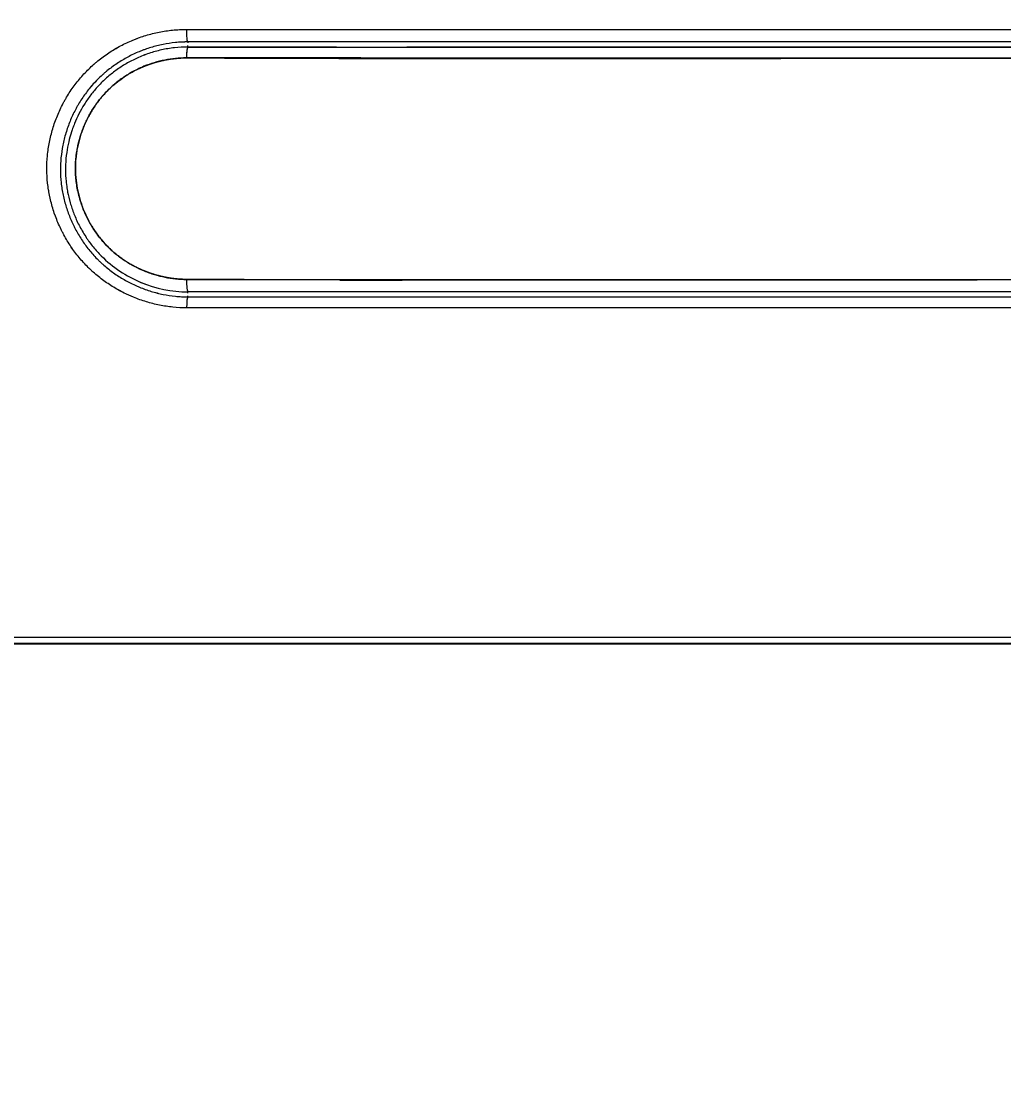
# Model space of a CAD drawing. Extents: x 2963 to 9049, y -570 to 1982.
# Drawn here: x 3317.48 to 3359.44, y 163.07 to 208.42 of the extents above; entities that cross this region are included whole.
import ezdxf

# ---------------------------------------------------------------- set-up
doc = ezdxf.new("R2010")
doc.units = 0
doc.header["$LTSCALE"] = 20
doc.header["$MEASUREMENT"] = 0
doc.layers.get('0').update_dxf_attribs({"linetype": 'CONTINUOUS'})
doc.layers.get('DEFPOINTS').update_dxf_attribs({"linetype": 'CONTINUOUS'})
doc.layers.add('1', color=7, linetype='CONTINUOUS')
doc.layers.add('3', color=3, linetype='CONTINUOUS')
doc.styles.get("Standard").update_dxf_attribs({"font": 'NanumGothic.ttf'})
doc.dimstyles.get("Standard").update_dxf_attribs({"dimtxt": 2.7, "dimasz": 2.5, "dimexe": 1.5, "dimexo": 1.5, "dimgap": 1.5, "dimtad": 1, "dimdec": 0, "dimlfac": 10, "dimzin": 0, "dimdsep": 46, "dimtxsty": 'Standard', "dimcen": 0, "dimclrt": 2, "dimadec": 0, "dimazin": 0, "dimtfac": 1, "dimtdec": 0, "dimtmove": 0, "dimatfit": 3, "dimfxl": 0, "dimtolj": 1, "dimtzin": 0, "dimarcsym": 0})

# ---------------------------------------------------------------- blocks, each defined once
blk = doc.blocks.new('*D34')
at = {"color": 3, "lineweight": -2}
for p, q in [((3856.629, 218.744), (3856.629, -486.679)), ((3101.307, -199.978), (3101.307, -486.679)), ((3125.307, -480.679), (3832.629, -480.679))]:
    blk.add_line(p, q, dxfattribs=at)
at = {"color": 3}
for points in [[(3125.307, -476.679), (3125.307, -484.679), (3101.307, -480.679)], [(3832.629, -476.679), (3832.629, -484.679), (3856.629, -480.679)]]:
    blk.add_solid(points, dxfattribs=at)
at = {"layer": 'DEFPOINTS', "color": 0}
for p in [(3856.629, 220.544), (3101.307, -198.178), (3856.629, -480.679)]:
    blk.add_point(p, dxfattribs=at)
at = {"color": 2, "insert": (3478.968, -455.752), "char_height": 24, "attachment_point": 5}
blk.add_mtext('\\A1;755', dxfattribs=at)
blk = doc.blocks.new('A$C56971130')
at = {"layer": '1', "color": 0, "linetype": 'Continuous', "lineweight": 18}
blk.add_open_spline([(125.641, 114.624), (126.09, 106.792), (126.54, 98.963), (127.438, 83.314), (128.335, 67.671), (129.232, 52.044), (129.904, 40.329), (130.128, 36.425), (130.576, 28.619), (130.8, 24.717), (131.024, 20.815)], degree=3, knots=[0, 0, 0, 0, 0.25, 0.25, 0.5, 0.75, 0.75, 0.875, 0.875, 1, 1, 1, 1], dxfattribs=at)
blk = doc.blocks.new('A$C232549f7')
at = {"layer": '1', "color": 0, "linetype": 'Continuous', "lineweight": 13}
for p, q in [((128.955, 119.72), (128.955, 119.677)), ((128.955, 108.832), (128.955, 108.877))]:
    blk.add_line(p, q, dxfattribs=at)
for centre, ratio, start_param, end_param in [((128.956, 120.22), 0.134436, 4.641146, 6.265572), ((128.957, 119.005), 0.132597, 3.159201, 4.642136), ((128.956, 109.546), 0.118699, 4.649885, 6.265608), ((128.956, 108.332), 0.116933, 3.159167, 4.650859)]:
    blk.add_ellipse(centre, major_axis=(0, -0.5), ratio=ratio, start_param=start_param, end_param=end_param, dxfattribs=at)
for points, degree, knots in [([(138.529, 139.139), (146.994, 137.383), (155.459, 135.627), (168.156, 132.994), (172.389, 132.116), (180.854, 130.361), (185.086, 129.483), (197.784, 126.85), (206.249, 125.094), (222.693, 121.684), (230.672, 120.029), (238.652, 118.375)], 3, [0, 0, 0, 0, 0.25, 0.25, 0.375, 0.375, 0.5, 0.5, 0.75, 0.75, 0.9856534, 0.9856534, 0.9856534, 0.9856534]), ([(236.074, 113.99), (231.951, 114.845), (227.829, 115.701), (221.647, 116.984), (219.586, 117.411), (215.466, 118.266), (213.405, 118.694), (203.106, 120.832), (186.635, 124.25), (170.181, 127.665), (159.903, 129.799), (157.848, 130.225), (153.738, 131.078), (151.683, 131.505), (147.575, 132.358), (145.521, 132.784), (142.954, 133.317), (142.184, 133.477), (141.414, 133.637), (141.029, 133.717), (140.901, 133.743), (140.644, 133.796), (140.516, 133.823), (139.875, 133.956), (139.362, 134.063), (138.337, 134.276), (137.824, 134.382), (137.312, 134.489)], 3, [0, 0, 0, 0, 0.125, 0.125, 0.1875, 0.1875, 0.25, 0.25, 0.5, 0.75, 0.75, 0.8125, 0.8125, 0.875, 0.875, 0.9375, 0.9375, 0.953125, 0.960937, 0.960937, 0.964844, 0.964844, 0.96875, 0.96875, 0.984375, 0.984375, 1, 1, 1, 1]), ([(128.897, 108.363), (128.701, 108.363), (128.506, 108.373), (128.121, 108.412), (127.93, 108.441), (127.553, 108.517), (127.366, 108.564), (126.997, 108.676), (126.814, 108.741), (126.588, 108.834), (126.543, 108.853), (126.453, 108.892), (126.32, 108.953), (126.19, 109.017), (125.933, 109.153), (125.767, 109.251), (125.444, 109.463), (125.288, 109.576), (125.061, 109.759), (124.987, 109.822), (124.877, 109.92), (124.841, 109.953), (124.77, 110.019), (124.735, 110.053), (124.562, 110.224), (124.301, 110.509), (124.071, 110.819), (123.854, 111.139), (123.753, 111.306), (123.637, 111.521), (123.614, 111.564), (123.57, 111.651), (123.505, 111.782), (123.445, 111.915), (123.331, 112.183), (123.264, 112.365), (123.148, 112.735), (123.098, 112.923), (123.047, 113.162), (123.038, 113.21), (123.02, 113.307), (123.012, 113.355), (122.988, 113.501), (122.975, 113.598), (122.943, 113.89), (122.932, 114.084), (122.929, 114.472), (122.938, 114.667), (122.975, 115.055), (123.003, 115.249), (123.08, 115.637), (123.127, 115.827), (123.24, 116.202), (123.306, 116.386), (123.454, 116.748), (123.537, 116.925), (123.652, 117.143), (123.676, 117.186), (123.724, 117.272), (123.749, 117.315), (123.824, 117.443), (123.876, 117.526), (124.039, 117.771), (124.27, 118.085), (124.531, 118.375), (124.739, 118.582), (124.81, 118.65), (124.919, 118.749), (124.956, 118.781), (125.031, 118.845), (125.069, 118.877), (125.259, 119.033), (125.417, 119.148), (125.741, 119.364), (125.908, 119.463), (126.252, 119.646), (126.429, 119.729), (126.656, 119.823), (126.702, 119.841), (126.793, 119.876), (126.931, 119.927), (127.07, 119.972), (127.349, 120.057), (127.725, 120.151), (128.109, 120.208), (128.399, 120.237), (128.497, 120.244), (128.693, 120.253), (128.791, 120.256), (128.889, 120.256)], 3, [0, 0, 0, 0, 0.03125, 0.03125, 0.0625, 0.0625, 0.09375, 0.09375, 0.125, 0.125, 0.132812, 0.132812, 0.140625, 0.15625, 0.15625, 0.1875, 0.1875, 0.21875, 0.21875, 0.234375, 0.234375, 0.242188, 0.242188, 0.25, 0.25, 0.28125, 0.3125, 0.3125, 0.34375, 0.34375, 0.351563, 0.351563, 0.359375, 0.375, 0.375, 0.40625, 0.40625, 0.4375, 0.4375, 0.445313, 0.445313, 0.453125, 0.453125, 0.46875, 0.46875, 0.5, 0.5, 0.53125, 0.53125, 0.5625, 0.5625, 0.59375, 0.59375, 0.625, 0.625, 0.65625, 0.65625, 0.664063, 0.664063, 0.671875, 0.671875, 0.6875, 0.6875, 0.71875, 0.75, 0.75, 0.765625, 0.765625, 0.773438, 0.773438, 0.78125, 0.78125, 0.8125, 0.8125, 0.84375, 0.84375, 0.875, 0.875, 0.882813, 0.882813, 0.890625, 0.90625, 0.90625, 0.9375, 0.96875, 0.96875, 0.984375, 0.984375, 1, 1, 1, 1]), ([(128.889, 120.256), (129.905, 120.255), (130.922, 120.254), (132.957, 120.253), (133.976, 120.252), (135.505, 120.251), (136.015, 120.251), (136.781, 120.25), (137.036, 120.25), (137.419, 120.25), (137.546, 120.25), (137.802, 120.249), (137.929, 120.249), (139.078, 120.249), (140.1, 120.249), (143.164, 120.249), (145.208, 120.249), (149.295, 120.249), (151.34, 120.248), (157.473, 120.248), (161.562, 120.248), (169.744, 120.247), (173.836, 120.247), (177.929, 120.247)], 3, [0, 0, 0, 0, 0.0625, 0.0625, 0.125, 0.125, 0.15625, 0.15625, 0.171875, 0.171875, 0.179687, 0.179687, 0.1875, 0.1875, 0.25, 0.25, 0.375, 0.375, 0.5, 0.5, 0.75, 0.75, 1, 1, 1, 1]), ([(177.955, 119.72), (173.865, 119.72), (169.777, 119.72), (161.602, 119.72), (157.515, 119.72), (151.387, 119.72), (149.345, 119.72), (145.261, 119.72), (143.219, 119.72), (140.157, 119.72), (139.136, 119.72), (137.988, 119.72), (137.86, 119.72), (137.605, 119.72), (137.223, 119.72), (136.84, 119.72), (136.075, 119.72), (135.566, 119.72), (134.037, 119.72), (133.02, 119.72), (131.494, 119.72), (130.986, 119.72), (130.224, 119.72), (129.843, 119.72), (129.399, 119.72), (129.209, 119.72), (129.082, 119.72), (129.018, 119.72), (128.955, 119.72)], 3, [0, 0, 0, 0, 0.25, 0.25, 0.5, 0.5, 0.625, 0.625, 0.75, 0.75, 0.8125, 0.8125, 0.820312, 0.820312, 0.828125, 0.84375, 0.84375, 0.875, 0.875, 0.9375, 0.9375, 0.96875, 0.96875, 0.984375, 0.992187, 0.996094, 0.996094, 1, 1, 1, 1]), ([(128.955, 119.505), (128.94, 119.503), (128.906, 119.408), (128.892, 119.152), (128.89, 119.04)], 3, [0, 0, 0, 0, 0.500003, 1, 1, 1, 1]), ([(128.955, 119.509), (130.71, 119.507), (134.008, 119.506), (135.851, 119.505), (138.02, 119.504), (140.826, 119.504), (145.882, 119.504), (161.78, 119.503), (177.955, 119.509)], 2, [0, 0, 0, 0.142857, 0.142857, 0.25, 0.25, 0.5, 0.5, 1, 1, 1]), ([(128.955, 119.505), (129.019, 119.505), (129.082, 119.505), (129.209, 119.505), (129.4, 119.505), (129.844, 119.505), (130.225, 119.505), (130.987, 119.505), (131.495, 119.505), (133.021, 119.505), (134.039, 119.505), (135.568, 119.505), (136.077, 119.505), (136.842, 119.505), (137.097, 119.505), (137.48, 119.505), (137.607, 119.505), (137.862, 119.505), (139.01, 119.506), (140.159, 119.506), (143.221, 119.506), (145.262, 119.506), (149.346, 119.506), (151.389, 119.506), (157.516, 119.506), (161.603, 119.506), (169.777, 119.506), (173.866, 119.506), (177.955, 119.506)], 3, [0, 0, 0, 0, 0.003906, 0.003906, 0.007813, 0.015625, 0.03125, 0.03125, 0.0625, 0.0625, 0.125, 0.125, 0.15625, 0.15625, 0.171875, 0.171875, 0.179687, 0.179687, 0.1875, 0.25, 0.25, 0.375, 0.375, 0.5, 0.5, 0.75, 0.75, 1, 1, 1, 1]), ([(128.89, 119.04), (128.734, 119.04), (128.579, 119.032), (128.268, 119.002), (128.115, 118.978), (127.812, 118.918), (127.663, 118.88), (127.367, 118.791), (127.222, 118.739), (127.042, 118.665), (127.006, 118.65), (126.934, 118.618), (126.899, 118.602), (126.793, 118.552), (126.723, 118.517), (126.517, 118.408), (126.251, 118.249), (126.002, 118.065), (125.821, 117.918), (125.762, 117.867), (125.646, 117.762), (125.589, 117.708), (125.423, 117.542), (125.319, 117.426), (125.123, 117.186), (124.94, 116.936), (124.781, 116.668), (124.689, 116.494), (124.671, 116.459), (124.636, 116.389), (124.585, 116.283), (124.538, 116.176), (124.45, 115.96), (124.398, 115.813), (124.308, 115.516), (124.27, 115.365), (124.225, 115.136), (124.211, 115.058), (124.188, 114.903), (124.179, 114.825), (124.157, 114.593), (124.15, 114.438), (124.152, 114.129), (124.17, 113.821), (124.219, 113.515), (124.26, 113.324), (124.268, 113.285), (124.286, 113.21), (124.314, 113.096), (124.347, 112.985), (124.416, 112.764), (124.523, 112.474), (124.657, 112.196), (124.749, 112.026), (124.767, 111.992), (124.806, 111.924), (124.826, 111.891), (124.886, 111.791), (124.928, 111.726), (125.057, 111.533), (125.24, 111.287), (125.447, 111.06), (125.665, 110.844), (125.78, 110.741), (125.962, 110.595), (126.024, 110.548), (126.148, 110.457), (126.212, 110.413), (126.405, 110.286), (126.669, 110.131), (126.948, 110), (127.162, 109.912), (127.234, 109.884), (127.381, 109.832), (127.455, 109.807), (127.677, 109.74), (127.826, 109.702), (128.127, 109.641), (128.279, 109.617), (128.586, 109.586), (128.741, 109.578), (128.897, 109.578)], 3, [0, 0, 0, 0, 0.03125, 0.03125, 0.0625, 0.0625, 0.09375, 0.09375, 0.125, 0.125, 0.132812, 0.132812, 0.140625, 0.140625, 0.15625, 0.15625, 0.1875, 0.21875, 0.21875, 0.234375, 0.234375, 0.25, 0.25, 0.28125, 0.28125, 0.3125, 0.34375, 0.34375, 0.351562, 0.351562, 0.359375, 0.375, 0.375, 0.40625, 0.40625, 0.4375, 0.4375, 0.453125, 0.453125, 0.46875, 0.46875, 0.5, 0.5, 0.53125, 0.5625, 0.5625, 0.570312, 0.570312, 0.578125, 0.59375, 0.59375, 0.625, 0.65625, 0.65625, 0.664062, 0.664062, 0.671875, 0.671875, 0.6875, 0.6875, 0.71875, 0.75, 0.75, 0.78125, 0.78125, 0.796875, 0.796875, 0.8125, 0.8125, 0.84375, 0.875, 0.875, 0.890625, 0.890625, 0.90625, 0.90625, 0.9375, 0.9375, 0.96875, 0.96875, 1, 1, 1, 1]), ([(177.929, 119.032), (173.837, 119.032), (169.745, 119.033), (161.564, 119.033), (157.474, 119.033), (151.341, 119.034), (149.298, 119.034), (145.21, 119.034), (143.167, 119.034), (140.103, 119.034), (139.081, 119.035), (137.932, 119.035), (137.805, 119.035), (137.549, 119.035), (137.422, 119.035), (137.039, 119.035), (136.783, 119.035), (136.018, 119.036), (135.508, 119.036), (133.978, 119.037), (132.959, 119.037), (130.924, 119.039), (129.907, 119.039), (128.89, 119.04)], 3, [0, 0, 0, 0, 0.25, 0.25, 0.5, 0.5, 0.625, 0.625, 0.75, 0.75, 0.8125, 0.8125, 0.820312, 0.820312, 0.828125, 0.828125, 0.84375, 0.84375, 0.875, 0.875, 0.9375, 0.9375, 1, 1, 1, 1]), ([(128.897, 109.578), (128.897, 109.517), (128.898, 109.386), (128.911, 109.196), (128.933, 109.072), (128.948, 109.048), (128.955, 109.046)], 3, [0, 0, 0, 0, 0.250033, 0.500085, 0.750136, 1, 1, 1, 1]), ([(128.897, 109.578), (129.914, 109.577), (130.933, 109.576), (132.461, 109.575), (132.971, 109.575), (133.991, 109.574), (134.501, 109.574), (135.139, 109.573), (135.266, 109.573), (135.521, 109.573), (135.649, 109.573), (136.032, 109.573), (136.797, 109.573), (138.584, 109.573), (140.116, 109.573), (145.222, 109.572), (149.308, 109.572), (157.482, 109.571), (161.57, 109.571), (169.748, 109.571), (173.839, 109.57), (177.93, 109.57)], 3, [0, 0, 0, 0, 0.0625, 0.0625, 0.09375, 0.09375, 0.125, 0.125, 0.132813, 0.132813, 0.140625, 0.140625, 0.15625, 0.1875, 0.25, 0.25, 0.5, 0.5, 0.75, 0.75, 1, 1, 1, 1]), ([(177.955, 109.043), (164.833, 109.048), (151.284, 109.048), (145.703, 109.048), (139.573, 109.047), (136.169, 109.047), (134.259, 109.046), (131.734, 109.045), (128.955, 109.043)], 2, [0, 0, 0, 0.5, 0.5, 0.75, 0.75, 0.875, 0.875, 1, 1, 1]), ([(177.955, 109.046), (173.867, 109.046), (169.779, 109.046), (161.606, 109.046), (157.521, 109.046), (149.352, 109.046), (145.269, 109.046), (140.166, 109.046), (139.146, 109.046), (137.616, 109.046), (136.85, 109.046), (136.085, 109.046), (135.575, 109.046), (135.32, 109.046), (134.555, 109.046), (134.045, 109.046), (133.026, 109.046), (132.517, 109.046), (131.499, 109.046), (130.99, 109.046), (130.226, 109.046), (129.845, 109.046), (129.464, 109.046), (129.209, 109.046), (129.082, 109.046), (128.955, 109.046)], 3, [0, 0, 0, 0, 0.25, 0.25, 0.5, 0.5, 0.75, 0.75, 0.8125, 0.8125, 0.84375, 0.859375, 0.859375, 0.875, 0.875, 0.90625, 0.90625, 0.9375, 0.9375, 0.96875, 0.96875, 0.984375, 0.992188, 0.992188, 1, 1, 1, 1]), ([(128.955, 108.832), (129.082, 108.832), (129.209, 108.832), (129.463, 108.832), (129.845, 108.832), (130.226, 108.832), (130.989, 108.832), (131.498, 108.832), (132.517, 108.832), (133.026, 108.832), (134.046, 108.832), (134.555, 108.832), (135.193, 108.832), (135.32, 108.832), (135.575, 108.832), (135.958, 108.832), (136.851, 108.832), (138.636, 108.832), (140.167, 108.832), (145.269, 108.832), (149.352, 108.832), (161.605, 108.832), (169.778, 108.832), (177.955, 108.832)], 3, [0, 0, 0, 0, 0.007812, 0.007812, 0.015625, 0.03125, 0.03125, 0.0625, 0.0625, 0.09375, 0.09375, 0.125, 0.125, 0.132812, 0.132812, 0.140625, 0.15625, 0.1875, 0.25, 0.25, 0.5, 0.5, 1, 1, 1, 1]), ([(177.93, 108.356), (169.748, 108.356), (161.569, 108.357), (149.308, 108.358), (145.223, 108.358), (140.117, 108.358), (139.096, 108.359), (137.564, 108.359), (136.799, 108.359), (135.905, 108.359), (135.522, 108.359), (135.267, 108.359), (135.14, 108.359), (134.502, 108.359), (133.992, 108.359), (132.972, 108.36), (132.462, 108.36), (130.933, 108.361), (129.915, 108.362), (128.897, 108.363)], 3, [0, 0, 0, 0, 0.5, 0.5, 0.75, 0.75, 0.8125, 0.8125, 0.84375, 0.859375, 0.867187, 0.867187, 0.875, 0.875, 0.90625, 0.90625, 0.9375, 0.9375, 1, 1, 1, 1])]:
    blk.add_open_spline(points, degree=degree, knots=knots, dxfattribs=at)
at = {"layer": '1', "color": 0, "linetype": 'Continuous', "lineweight": 18}
for points, knots in [([(137.923, 136.306), (138.435, 136.2), (138.947, 136.094), (139.971, 135.881), (140.483, 135.775), (141.124, 135.642), (141.252, 135.616), (141.508, 135.563), (141.636, 135.536), (142.021, 135.456), (142.789, 135.297), (143.558, 135.137), (146.121, 134.606), (148.171, 134.181), (154.323, 132.905), (158.425, 132.054), (170.735, 129.501), (187.157, 126.096), (203.597, 122.687), (220.045, 119.276), (228.273, 117.569), (236.506, 115.862)], [0, 0, 0, 0, 0.015625, 0.015625, 0.03125, 0.03125, 0.035156, 0.035156, 0.039063, 0.039063, 0.046875, 0.0625, 0.0625, 0.125, 0.125, 0.25, 0.25, 0.5, 0.75, 0.75, 1, 1, 1, 1]), ([(128.955, 119.72), (128.865, 119.72), (128.776, 119.718), (128.597, 119.709), (128.508, 119.702), (128.242, 119.676), (127.891, 119.623), (127.548, 119.536), (127.293, 119.459), (127.208, 119.431), (127.082, 119.386), (127.04, 119.37), (126.956, 119.338), (126.915, 119.321), (126.707, 119.235), (126.546, 119.159), (126.232, 118.991), (126.079, 118.9), (125.783, 118.702), (125.639, 118.596), (125.465, 118.454), (125.431, 118.425), (125.362, 118.366), (125.329, 118.336), (125.229, 118.245), (125.164, 118.183), (124.974, 117.993), (124.736, 117.728), (124.525, 117.44), (124.377, 117.215), (124.329, 117.139), (124.26, 117.022), (124.237, 116.983), (124.193, 116.904), (124.172, 116.865), (124.067, 116.665), (123.991, 116.503), (123.855, 116.172), (123.796, 116.003), (123.692, 115.66), (123.649, 115.486), (123.579, 115.131), (123.553, 114.953), (123.519, 114.598), (123.511, 114.421), (123.513, 114.065), (123.523, 113.888), (123.552, 113.621), (123.564, 113.532), (123.592, 113.354), (123.609, 113.266), (123.664, 113.004), (123.709, 112.832), (123.815, 112.494), (123.876, 112.327), (123.979, 112.082), (124.016, 112.001), (124.073, 111.881), (124.093, 111.841), (124.134, 111.761), (124.154, 111.722), (124.26, 111.525), (124.444, 111.22), (124.654, 110.938), (124.878, 110.665), (124.997, 110.535), (125.154, 110.379), (125.186, 110.348), (125.251, 110.287), (125.284, 110.257), (125.384, 110.167), (125.451, 110.11), (125.658, 109.942), (125.801, 109.838), (126.095, 109.645), (126.247, 109.555), (126.482, 109.431), (126.561, 109.392), (126.682, 109.335), (126.722, 109.317), (126.804, 109.281), (126.845, 109.263), (127.051, 109.178), (127.218, 109.119), (127.556, 109.016), (127.726, 108.973), (128.071, 108.904), (128.245, 108.877), (128.509, 108.85), (128.598, 108.843), (128.731, 108.837), (128.798, 108.834), (128.865, 108.833), (128.91, 108.832), (128.932, 108.832), (128.955, 108.832)], [0, 0, 0, 0, 0.015625, 0.015625, 0.03125, 0.03125, 0.0625, 0.09375, 0.09375, 0.109375, 0.109375, 0.117187, 0.117187, 0.125, 0.125, 0.15625, 0.15625, 0.1875, 0.1875, 0.21875, 0.21875, 0.226562, 0.226562, 0.234375, 0.234375, 0.25, 0.25, 0.28125, 0.3125, 0.3125, 0.328125, 0.328125, 0.335937, 0.335937, 0.34375, 0.34375, 0.375, 0.375, 0.40625, 0.40625, 0.4375, 0.4375, 0.46875, 0.46875, 0.5, 0.5, 0.53125, 0.53125, 0.546875, 0.546875, 0.5625, 0.5625, 0.59375, 0.59375, 0.625, 0.625, 0.640625, 0.640625, 0.648438, 0.648438, 0.65625, 0.65625, 0.6875, 0.71875, 0.71875, 0.75, 0.75, 0.757813, 0.757813, 0.765625, 0.765625, 0.78125, 0.78125, 0.8125, 0.8125, 0.84375, 0.84375, 0.859375, 0.859375, 0.867188, 0.867188, 0.875, 0.875, 0.90625, 0.90625, 0.9375, 0.9375, 0.96875, 0.96875, 0.984375, 0.984375, 0.992188, 0.996094, 0.996094, 1, 1, 1, 1]), ([(128.955, 119.505), (128.761, 119.505), (128.376, 119.483), (127.82, 119.389), (127.466, 119.29), (127.121, 119.174), (126.954, 119.108), (126.629, 118.96), (126.472, 118.879), (126.17, 118.703), (126.024, 118.607), (125.745, 118.405), (125.611, 118.298), (125.357, 118.072), (125.237, 117.955), (125.012, 117.71), (124.906, 117.584), (124.709, 117.326), (124.617, 117.193), (124.365, 116.79), (124.226, 116.513), (124.085, 116.164), (124.045, 116.059), (124.007, 115.95), (123.993, 115.908), (123.991, 115.901), (123.99, 115.899), (123.99, 115.898), (123.99, 115.897), (123.989, 115.896), (123.987, 115.888), (123.98, 115.866), (123.937, 115.732), (123.897, 115.589), (123.832, 115.311), (123.803, 115.16), (123.756, 114.833), (123.739, 114.657), (123.725, 114.282), (123.727, 114.083), (123.752, 113.769), (123.764, 113.662), (123.781, 113.538), (123.785, 113.518), (123.788, 113.496), (123.789, 113.488), (123.789, 113.487), (123.789, 113.486), (123.789, 113.486), (123.79, 113.484), (123.79, 113.481), (123.794, 113.459), (123.803, 113.402), (123.839, 113.2), (123.884, 113.009), (123.973, 112.698), (124.026, 112.54), (124.151, 112.218), (124.223, 112.056), (124.39, 111.73), (124.484, 111.566), (124.617, 111.363), (124.657, 111.302), (124.702, 111.239), (124.719, 111.215), (124.722, 111.212), (124.723, 111.209), (124.724, 111.208), (124.728, 111.203), (124.738, 111.19), (124.798, 111.107), (124.961, 110.895), (125.134, 110.704), (125.497, 110.34), (125.763, 110.122), (126.333, 109.743), (126.637, 109.581), (127.584, 109.188), (128.267, 109.047), (128.955, 109.046)], [0, 0, 0, 0, 0.03125, 0.0625, 0.09375, 0.09375, 0.125, 0.125, 0.15625, 0.15625, 0.1875, 0.1875, 0.21875, 0.21875, 0.25, 0.25, 0.28125, 0.28125, 0.3125, 0.3125, 0.375, 0.375, 0.390625, 0.398438, 0.399414, 0.399902, 0.399902, 0.400024, 0.400024, 0.400146, 0.400391, 0.402344, 0.40625, 0.4375, 0.4375, 0.46875, 0.46875, 0.5, 0.5, 0.53125, 0.53125, 0.546875, 0.546875, 0.548828, 0.549805, 0.549927, 0.549988, 0.549988, 0.550049, 0.550049, 0.550293, 0.550781, 0.554687, 0.5625, 0.59375, 0.59375, 0.625, 0.625, 0.65625, 0.65625, 0.6875, 0.6875, 0.695312, 0.699219, 0.699707, 0.699951, 0.699951, 0.700195, 0.700195, 0.701172, 0.703125, 0.71875, 0.75, 0.75, 0.8125, 0.8125, 0.875, 0.875, 1, 1, 1, 1]), ([(128.897, 109.578), (128.886, 109.578), (128.862, 109.578), (128.828, 109.578), (128.793, 109.579), (128.758, 109.58), (128.724, 109.581), (128.689, 109.583), (128.654, 109.584), (128.62, 109.586), (128.585, 109.589), (128.551, 109.591), (128.516, 109.594), (128.481, 109.597), (128.447, 109.6), (128.412, 109.604), (128.378, 109.608), (128.343, 109.612), (128.309, 109.616), (128.274, 109.621), (128.24, 109.626), (128.206, 109.631), (128.171, 109.636), (128.137, 109.642), (128.103, 109.648), (128.069, 109.654), (128.035, 109.66), (128.001, 109.667), (127.966, 109.673), (127.932, 109.681), (127.899, 109.688), (127.865, 109.696), (127.831, 109.703), (127.797, 109.711), (127.763, 109.72), (127.73, 109.728), (127.696, 109.737), (127.662, 109.746), (127.629, 109.755), (127.595, 109.765), (127.562, 109.775), (127.529, 109.785), (127.496, 109.795), (127.462, 109.806), (127.429, 109.816), (127.396, 109.827), (127.363, 109.838), (127.331, 109.85), (127.298, 109.861), (127.265, 109.873), (127.233, 109.885), (127.2, 109.898), (127.168, 109.91), (127.135, 109.923), (127.103, 109.936), (127.071, 109.949), (127.039, 109.963), (127.007, 109.977), (126.975, 109.991), (126.943, 110.005), (126.912, 110.019), (126.88, 110.034), (126.849, 110.049), (126.818, 110.064), (126.786, 110.079), (126.755, 110.094), (126.724, 110.11), (126.693, 110.126), (126.663, 110.142), (126.632, 110.158), (126.602, 110.175), (126.571, 110.192), (126.541, 110.209), (126.511, 110.226), (126.481, 110.243), (126.451, 110.261), (126.421, 110.279), (126.392, 110.297), (126.362, 110.315), (126.333, 110.334), (126.304, 110.352), (126.274, 110.371), (126.246, 110.39), (126.217, 110.41), (126.188, 110.429), (126.16, 110.449), (126.112, 110.482), (126.031, 110.541), (125.903, 110.64), (125.736, 110.78), (125.534, 110.969), (125.306, 111.214), (125.056, 111.528), (124.823, 111.885), (124.63, 112.248), (124.493, 112.563), (124.384, 112.862), (124.297, 113.157), (124.229, 113.462), (124.185, 113.747), (124.16, 114.01), (124.15, 114.249), (124.153, 114.466), (124.164, 114.657), (124.18, 114.825), (124.199, 114.969), (124.224, 115.125), (124.259, 115.302), (124.31, 115.509), (124.37, 115.716), (124.44, 115.923), (124.521, 116.129), (124.612, 116.334), (124.714, 116.538), (124.826, 116.739), (124.95, 116.938), (125.082, 117.127), (125.226, 117.314), (125.389, 117.505), (125.586, 117.708), (125.819, 117.919), (126.09, 118.133), (126.403, 118.341), (126.64, 118.473), (126.778, 118.541), (126.804, 118.554), (126.831, 118.567), (126.858, 118.58), (126.887, 118.593), (126.916, 118.607), (126.947, 118.621), (126.978, 118.635), (127.01, 118.649), (127.044, 118.663), (127.078, 118.677), (127.113, 118.691), (127.149, 118.706), (127.186, 118.72), (127.223, 118.734), (127.262, 118.749), (127.302, 118.763), (127.343, 118.777), (127.385, 118.792), (127.427, 118.806), (127.471, 118.82), (127.516, 118.833), (127.561, 118.847), (127.608, 118.861), (127.656, 118.874), (127.705, 118.887), (127.754, 118.899), (127.805, 118.912), (127.857, 118.924), (127.909, 118.935), (127.963, 118.946), (128.018, 118.957), (128.074, 118.967), (128.131, 118.977), (128.188, 118.986), (128.247, 118.995), (128.307, 119.003), (128.368, 119.01), (128.43, 119.017), (128.493, 119.023), (128.557, 119.028), (128.622, 119.032), (128.687, 119.036), (128.754, 119.038), (128.822, 119.04), (128.868, 119.04), (128.891, 119.04)], [0, 0, 0, 0, 0.002336, 0.004671, 0.007007, 0.009344, 0.01168, 0.014017, 0.016354, 0.018691, 0.021029, 0.023367, 0.025705, 0.028043, 0.030382, 0.032722, 0.035061, 0.037401, 0.039741, 0.042082, 0.044423, 0.046764, 0.049106, 0.051448, 0.05379, 0.056133, 0.058476, 0.060819, 0.063163, 0.065507, 0.067851, 0.070196, 0.07254, 0.074886, 0.077231, 0.079577, 0.081923, 0.084269, 0.086616, 0.088962, 0.091309, 0.093657, 0.096004, 0.098352, 0.100699, 0.103047, 0.105395, 0.107744, 0.110092, 0.11244, 0.114789, 0.117137, 0.119486, 0.121835, 0.124184, 0.126532, 0.128881, 0.13123, 0.133579, 0.135927, 0.138276, 0.140624, 0.142973, 0.145321, 0.147669, 0.150017, 0.152365, 0.154713, 0.15706, 0.159407, 0.161754, 0.164101, 0.166448, 0.168794, 0.17114, 0.173485, 0.17583, 0.178175, 0.18052, 0.182864, 0.185207, 0.187551, 0.189894, 0.192236, 0.194578, 0.19692, 0.199261, 0.206295, 0.21722, 0.232029, 0.250715, 0.273284, 0.299755, 0.331937, 0.359601, 0.382714, 0.401265, 0.423889, 0.444864, 0.464195, 0.481897, 0.497981, 0.512459, 0.525337, 0.536619, 0.546303, 0.554389, 0.568392, 0.582599, 0.59701, 0.611623, 0.626438, 0.641452, 0.656667, 0.672085, 0.687709, 0.703542, 0.718243, 0.735063, 0.753995, 0.775031, 0.798165, 0.823379, 0.850668, 0.852549, 0.85449, 0.856491, 0.858552, 0.860674, 0.862856, 0.865098, 0.8674, 0.869762, 0.872185, 0.874667, 0.877211, 0.879814, 0.882479, 0.885203, 0.887988, 0.890834, 0.89374, 0.896707, 0.899734, 0.902822, 0.905971, 0.90918, 0.912451, 0.915782, 0.919175, 0.922628, 0.926143, 0.929719, 0.933356, 0.937055, 0.940815, 0.944637, 0.94852, 0.952466, 0.956473, 0.960543, 0.964675, 0.968869, 0.973127, 0.977447, 0.98183, 0.986277, 0.990787, 0.995361, 1, 1, 1, 1]), ([(128.891, 119.04), (130.335, 119.036), (131.781, 119.031), (133.952, 119.025), (134.675, 119.023), (136.123, 119.019), (136.847, 119.017), (137.571, 119.015)], [0, 0, 0, 0, 0.5, 0.5, 0.75, 0.75, 1, 1, 1, 1]), ([(137.571, 119.015), (138.411, 119.015), (139.252, 119.015), (140.512, 119.015), (140.933, 119.016), (141.773, 119.016), (143.874, 119.017), (145.974, 119.018), (149.335, 119.019), (151.016, 119.02), (154.379, 119.021), (156.06, 119.022), (161.105, 119.024), (164.469, 119.026), (171.198, 119.029), (174.563, 119.031), (177.929, 119.032)], [0, 0, 0, 0, 0.0625, 0.0625, 0.09375, 0.09375, 0.125, 0.25, 0.25, 0.375, 0.375, 0.5, 0.5, 0.75, 0.75, 1, 1, 1, 1]), ([(135.445, 109.552), (137.223, 109.551), (138.991, 109.553), (141.199, 109.555), (141.641, 109.556), (142.524, 109.556), (142.966, 109.557), (144.291, 109.558), (145.175, 109.559), (149.595, 109.562), (153.136, 109.563), (163.759, 109.567), (170.842, 109.57), (177.93, 109.57)], [0, 0, 0, 0, 0.125, 0.125, 0.15625, 0.15625, 0.1875, 0.1875, 0.25, 0.25, 0.5, 0.5, 1, 1, 1, 1]), ([(247.992, 94.277), (244.009, 94.277), (240.026, 94.277), (232.062, 94.277), (228.081, 94.277), (216.138, 94.277), (208.178, 94.277), (184.305, 94.277), (168.399, 94.277), (151.508, 94.277), (150.515, 94.277), (148.528, 94.277), (147.534, 94.277), (144.555, 94.277), (142.569, 94.277), (138.599, 94.277), (136.614, 94.277), (134.135, 94.277), (133.391, 94.277), (132.647, 94.277), (132.151, 94.277), (131.903, 94.277), (131.16, 94.277), (130.665, 94.277), (129.675, 94.277), (129.18, 94.277), (127.698, 94.277), (126.711, 94.277), (124.741, 94.277), (123.757, 94.277), (120.811, 94.277), (118.853, 94.277), (114.95, 94.277), (113.005, 94.277), (109.129, 94.277), (107.198, 94.277), (103.351, 94.277), (101.434, 94.277), (97.614, 94.277), (95.711, 94.277), (92.867, 94.277), (91.92, 94.277), (90.74, 94.277), (90.504, 94.277), (90.032, 94.277), (89.796, 94.277), (89.09, 94.277), (88.621, 94.277), (86.279, 94.277), (84.427, 94.277), (80.761, 94.277), (77.136, 94.277), (73.589, 94.277), (70.083, 94.277), (68.349, 94.277), (64.921, 94.277), (63.227, 94.277), (59.879, 94.277), (58.224, 94.277), (54.955, 94.277), (53.341, 94.277), (50.95, 94.277), (50.158, 94.277), (49.175, 94.277), (48.978, 94.277), (48.586, 94.277), (48.39, 94.277), (47.805, 94.277), (47.028, 94.277), (46.261, 94.277), (45.499, 94.277), (45.12, 94.277), (43.991, 94.277), (43.248, 94.277), (41.045, 94.277), (39.614, 94.277), (36.825, 94.277), (35.468, 94.277), (32.826, 94.277), (30.257, 94.277), (27.836, 94.277), (25.489, 94.277), (24.353, 94.277), (22.706, 94.277), (22.167, 94.277), (21.107, 94.277), (19.553, 94.277), (18.105, 94.277), (16.267, 94.277), (14.522, 94.277), (12.961, 94.277), (11.491, 94.277), (10.802, 94.277), (9.517, 94.277), (8.92, 94.277), (7.82, 94.277), (7.316, 94.277), (6.747, 94.277), (6.636, 94.277), (6.474, 94.277), (6.421, 94.277), (6.316, 94.277), (6.264, 94.277), (6.011, 94.277), (5.82, 94.277), (5.465, 94.277), (5.301, 94.277), (5.111, 94.277), (5.073, 94.277), (5.019, 94.277), (5.001, 94.277), (4.965, 94.277), (4.947, 94.277), (4.86, 94.277), (4.794, 94.277), (4.696, 94.277), (4.663, 94.277), (4.598, 94.277), (4.501, 94.277), (4.281, 94.277), (4.101, 94.277), (3.926, 94.277), (3.869, 94.277), (3.757, 94.277), (3.592, 94.277), (3.436, 94.277), (3.235, 94.277), (3.139, 94.277), (2.951, 94.277), (2.77, 94.277), (2.6, 94.277), (2.436, 94.277), (2.356, 94.277), (2.202, 94.277), (2.128, 94.277), (1.984, 94.277), (1.914, 94.277), (1.711, 94.277), (1.582, 94.277), (0.978, 94.277), (0.613, 94.277), (0.124, 94.277), (0, 94.277), (0.002, 94.277)], [0, 0, 0, 0, 0.03125, 0.03125, 0.0625, 0.0625, 0.125, 0.125, 0.25, 0.25, 0.257813, 0.257813, 0.265625, 0.265625, 0.28125, 0.28125, 0.296875, 0.296875, 0.300781, 0.302734, 0.302734, 0.304688, 0.304688, 0.308594, 0.308594, 0.3125, 0.3125, 0.320313, 0.320313, 0.328125, 0.328125, 0.34375, 0.34375, 0.359375, 0.359375, 0.375, 0.375, 0.390625, 0.390625, 0.40625, 0.40625, 0.414063, 0.414063, 0.416016, 0.416016, 0.417969, 0.417969, 0.421875, 0.421875, 0.4375, 0.4375, 0.453125, 0.46875, 0.46875, 0.484375, 0.484375, 0.5, 0.5, 0.515625, 0.515625, 0.53125, 0.53125, 0.539063, 0.539063, 0.541016, 0.541016, 0.542969, 0.542969, 0.546875, 0.550781, 0.550781, 0.554688, 0.554688, 0.5625, 0.5625, 0.578125, 0.578125, 0.59375, 0.59375, 0.609375, 0.625, 0.625, 0.640625, 0.640625, 0.648438, 0.648438, 0.65625, 0.671875, 0.671875, 0.6875, 0.703125, 0.703125, 0.71875, 0.71875, 0.734375, 0.734375, 0.75, 0.75, 0.753906, 0.753906, 0.755859, 0.755859, 0.757813, 0.757813, 0.765625, 0.765625, 0.773438, 0.773438, 0.775391, 0.775391, 0.776367, 0.776367, 0.777344, 0.777344, 0.78125, 0.78125, 0.783203, 0.783203, 0.785156, 0.789063, 0.796875, 0.796875, 0.800781, 0.800781, 0.804688, 0.8125, 0.8125, 0.820313, 0.820313, 0.828125, 0.835938, 0.835938, 0.84375, 0.84375, 0.851563, 0.851563, 0.859375, 0.859375, 0.875, 0.875, 0.9375, 0.9375, 1, 1, 1, 1])]:
    blk.add_open_spline(points, degree=3, knots=knots, dxfattribs=at)
at = {"layer": '1', "color": 0, "linetype": 'Continuous', "lineweight": 13}
for points in [[(128.955, 119.505), (128.955, 119.526), (128.955, 119.547), (128.955, 119.568)], [(128.955, 108.986), (128.955, 109.006), (128.955, 109.026), (128.955, 109.046)], [(128.955, 108.986), (128.955, 109.006), (128.955, 109.026), (128.955, 109.046)]]:
    blk.add_open_spline(points, degree=3, dxfattribs=at)
at = {"layer": '1', "color": 0, "linetype": 'Continuous', "lineweight": 18}
blk.add_open_spline([(135.446, 109.552), (133.263, 109.56), (131.08, 109.569), (128.897, 109.578)], degree=3, dxfattribs=at)
at = {"rotation": 255}
blk.add_blockref('A$C56971130', (158.41, 269.931), dxfattribs=at)

msp = doc.modelspace()

# ---------------------------------------------------------------- linework, layer by layer
at = {"layer": '1', "color": 0, "linetype": 'Continuous', "lineweight": 13}
for points, knots in [([(3324.54, 196.175), (3324.344, 196.175), (3324.149, 196.185), (3323.764, 196.225), (3323.573, 196.254), (3323.196, 196.33), (3323.009, 196.377), (3322.64, 196.489), (3322.457, 196.554), (3322.231, 196.646), (3322.186, 196.666), (3322.096, 196.705), (3321.963, 196.765), (3321.833, 196.83), (3321.576, 196.965), (3321.41, 197.063), (3321.087, 197.275), (3320.931, 197.389), (3320.704, 197.572), (3320.63, 197.634), (3320.52, 197.732), (3320.484, 197.765), (3320.413, 197.832), (3320.378, 197.866), (3320.205, 198.036), (3319.944, 198.322), (3319.713, 198.631), (3319.497, 198.952), (3319.396, 199.118), (3319.28, 199.333), (3319.257, 199.377), (3319.213, 199.464), (3319.148, 199.595), (3319.088, 199.728), (3318.974, 199.996), (3318.907, 200.178), (3318.79, 200.548), (3318.741, 200.736), (3318.69, 200.975), (3318.681, 201.023), (3318.663, 201.119), (3318.655, 201.168), (3318.631, 201.313), (3318.618, 201.411), (3318.586, 201.702), (3318.575, 201.896), (3318.572, 202.285), (3318.581, 202.479), (3318.618, 202.867), (3318.646, 203.061), (3318.723, 203.449), (3318.77, 203.64), (3318.883, 204.015), (3318.949, 204.199), (3319.097, 204.56), (3319.18, 204.738), (3319.295, 204.955), (3319.319, 204.999), (3319.367, 205.085), (3319.392, 205.128), (3319.467, 205.255), (3319.519, 205.338), (3319.682, 205.583), (3319.913, 205.898), (3320.174, 206.187), (3320.382, 206.394), (3320.453, 206.462), (3320.562, 206.561), (3320.599, 206.594), (3320.674, 206.658), (3320.712, 206.689), (3320.902, 206.845), (3321.06, 206.961), (3321.384, 207.176), (3321.551, 207.276), (3321.895, 207.458), (3322.072, 207.541), (3322.299, 207.635), (3322.344, 207.653), (3322.436, 207.688), (3322.574, 207.739), (3322.713, 207.785), (3322.992, 207.869), (3323.368, 207.963), (3323.752, 208.02), (3324.042, 208.049), (3324.14, 208.056), (3324.336, 208.066), (3324.434, 208.068), (3324.532, 208.068)], [0, 0, 0, 0, 0.03125, 0.03125, 0.0625, 0.0625, 0.09375, 0.09375, 0.125, 0.125, 0.132812, 0.132812, 0.140625, 0.15625, 0.15625, 0.1875, 0.1875, 0.21875, 0.21875, 0.234375, 0.234375, 0.242188, 0.242188, 0.25, 0.25, 0.28125, 0.3125, 0.3125, 0.34375, 0.34375, 0.351563, 0.351563, 0.359375, 0.375, 0.375, 0.40625, 0.40625, 0.4375, 0.4375, 0.445313, 0.445313, 0.453125, 0.453125, 0.46875, 0.46875, 0.5, 0.5, 0.53125, 0.53125, 0.5625, 0.5625, 0.59375, 0.59375, 0.625, 0.625, 0.65625, 0.65625, 0.664063, 0.664063, 0.671875, 0.671875, 0.6875, 0.6875, 0.71875, 0.75, 0.75, 0.765625, 0.765625, 0.773438, 0.773438, 0.78125, 0.78125, 0.8125, 0.8125, 0.84375, 0.84375, 0.875, 0.875, 0.882813, 0.882813, 0.890625, 0.90625, 0.90625, 0.9375, 0.96875, 0.96875, 0.984375, 0.984375, 1, 1, 1, 1]), ([(3324.533, 206.852), (3324.377, 206.853), (3324.222, 206.845), (3323.911, 206.814), (3323.758, 206.791), (3323.455, 206.73), (3323.306, 206.693), (3323.01, 206.603), (3322.864, 206.551), (3322.685, 206.477), (3322.649, 206.462), (3322.577, 206.431), (3322.542, 206.414), (3322.436, 206.364), (3322.366, 206.33), (3322.16, 206.22), (3321.894, 206.062), (3321.645, 205.878), (3321.464, 205.73), (3321.405, 205.679), (3321.289, 205.575), (3321.232, 205.52), (3321.066, 205.354), (3320.962, 205.239), (3320.766, 204.998), (3320.583, 204.748), (3320.424, 204.48), (3320.332, 204.307), (3320.314, 204.272), (3320.279, 204.202), (3320.228, 204.096), (3320.181, 203.988), (3320.092, 203.772), (3320.041, 203.626), (3319.951, 203.329), (3319.913, 203.178), (3319.867, 202.948), (3319.854, 202.871), (3319.831, 202.715), (3319.822, 202.638), (3319.8, 202.405), (3319.793, 202.25), (3319.795, 201.942), (3319.813, 201.634), (3319.862, 201.327), (3319.902, 201.136), (3319.911, 201.098), (3319.929, 201.022), (3319.957, 200.909), (3319.99, 200.797), (3320.059, 200.576), (3320.166, 200.287), (3320.3, 200.009), (3320.391, 199.838), (3320.41, 199.804), (3320.449, 199.737), (3320.469, 199.703), (3320.529, 199.603), (3320.571, 199.538), (3320.7, 199.346), (3320.883, 199.099), (3321.09, 198.873), (3321.308, 198.656), (3321.423, 198.554), (3321.605, 198.407), (3321.666, 198.36), (3321.791, 198.269), (3321.855, 198.225), (3322.048, 198.099), (3322.312, 197.943), (3322.591, 197.813), (3322.805, 197.724), (3322.877, 197.696), (3323.024, 197.644), (3323.098, 197.62), (3323.32, 197.552), (3323.469, 197.514), (3323.77, 197.453), (3323.922, 197.43), (3324.229, 197.398), (3324.384, 197.39), (3324.54, 197.39)], [0, 0, 0, 0, 0.03125, 0.03125, 0.0625, 0.0625, 0.09375, 0.09375, 0.125, 0.125, 0.132812, 0.132812, 0.140625, 0.140625, 0.15625, 0.15625, 0.1875, 0.21875, 0.21875, 0.234375, 0.234375, 0.25, 0.25, 0.28125, 0.28125, 0.3125, 0.34375, 0.34375, 0.351562, 0.351562, 0.359375, 0.375, 0.375, 0.40625, 0.40625, 0.4375, 0.4375, 0.453125, 0.453125, 0.46875, 0.46875, 0.5, 0.5, 0.53125, 0.5625, 0.5625, 0.570312, 0.570312, 0.578125, 0.59375, 0.59375, 0.625, 0.65625, 0.65625, 0.664062, 0.664062, 0.671875, 0.671875, 0.6875, 0.6875, 0.71875, 0.75, 0.75, 0.78125, 0.78125, 0.796875, 0.796875, 0.8125, 0.8125, 0.84375, 0.875, 0.875, 0.890625, 0.890625, 0.90625, 0.90625, 0.9375, 0.9375, 0.96875, 0.96875, 1, 1, 1, 1])]:
    msp.add_open_spline(points, degree=3, knots=knots, dxfattribs=at)
at = {"layer": '1', "color": 0, "linetype": 'Continuous', "lineweight": 18}
for points, knots in [([(3324.598, 207.533), (3324.508, 207.533), (3324.419, 207.53), (3324.24, 207.521), (3324.151, 207.515), (3323.885, 207.488), (3323.534, 207.435), (3323.191, 207.349), (3322.936, 207.271), (3322.851, 207.243), (3322.725, 207.198), (3322.683, 207.182), (3322.599, 207.15), (3322.558, 207.134), (3322.35, 207.048), (3322.189, 206.971), (3321.875, 206.804), (3321.722, 206.712), (3321.426, 206.515), (3321.282, 206.409), (3321.108, 206.266), (3321.074, 206.237), (3321.005, 206.178), (3320.972, 206.148), (3320.872, 206.058), (3320.807, 205.996), (3320.617, 205.806), (3320.379, 205.54), (3320.168, 205.252), (3320.019, 205.028), (3319.972, 204.951), (3319.903, 204.835), (3319.88, 204.796), (3319.836, 204.717), (3319.815, 204.677), (3319.71, 204.478), (3319.634, 204.315), (3319.498, 203.984), (3319.439, 203.816), (3319.335, 203.473), (3319.292, 203.298), (3319.222, 202.943), (3319.196, 202.766), (3319.162, 202.411), (3319.154, 202.233), (3319.156, 201.878), (3319.166, 201.7), (3319.195, 201.433), (3319.207, 201.344), (3319.235, 201.167), (3319.252, 201.078), (3319.307, 200.816), (3319.352, 200.644), (3319.458, 200.306), (3319.519, 200.14), (3319.622, 199.895), (3319.659, 199.814), (3319.716, 199.693), (3319.736, 199.653), (3319.776, 199.574), (3319.797, 199.534), (3319.903, 199.337), (3320.087, 199.033), (3320.297, 198.75), (3320.521, 198.478), (3320.64, 198.347), (3320.797, 198.191), (3320.829, 198.16), (3320.894, 198.099), (3320.927, 198.069), (3321.027, 197.98), (3321.094, 197.922), (3321.301, 197.755), (3321.444, 197.651), (3321.738, 197.457), (3321.89, 197.368), (3322.125, 197.244), (3322.204, 197.204), (3322.325, 197.148), (3322.365, 197.129), (3322.447, 197.093), (3322.488, 197.076), (3322.694, 196.991), (3322.861, 196.931), (3323.199, 196.829), (3323.369, 196.786), (3323.714, 196.716), (3323.888, 196.69), (3324.152, 196.663), (3324.241, 196.656), (3324.374, 196.649), (3324.441, 196.646), (3324.508, 196.645), (3324.553, 196.644), (3324.575, 196.644), (3324.598, 196.644)], [0, 0, 0, 0, 0.015625, 0.015625, 0.03125, 0.03125, 0.0625, 0.09375, 0.09375, 0.109375, 0.109375, 0.117187, 0.117187, 0.125, 0.125, 0.15625, 0.15625, 0.1875, 0.1875, 0.21875, 0.21875, 0.226562, 0.226562, 0.234375, 0.234375, 0.25, 0.25, 0.28125, 0.3125, 0.3125, 0.328125, 0.328125, 0.335937, 0.335937, 0.34375, 0.34375, 0.375, 0.375, 0.40625, 0.40625, 0.4375, 0.4375, 0.46875, 0.46875, 0.5, 0.5, 0.53125, 0.53125, 0.546875, 0.546875, 0.5625, 0.5625, 0.59375, 0.59375, 0.625, 0.625, 0.640625, 0.640625, 0.648438, 0.648438, 0.65625, 0.65625, 0.6875, 0.71875, 0.71875, 0.75, 0.75, 0.757813, 0.757813, 0.765625, 0.765625, 0.78125, 0.78125, 0.8125, 0.8125, 0.84375, 0.84375, 0.859375, 0.859375, 0.867188, 0.867188, 0.875, 0.875, 0.90625, 0.90625, 0.9375, 0.9375, 0.96875, 0.96875, 0.984375, 0.984375, 0.992188, 0.996094, 0.996094, 1, 1, 1, 1]), ([(3324.598, 207.317), (3324.404, 207.317), (3324.019, 207.295), (3323.463, 207.201), (3323.109, 207.102), (3322.764, 206.987), (3322.597, 206.92), (3322.272, 206.773), (3322.115, 206.691), (3321.813, 206.515), (3321.667, 206.42), (3321.388, 206.217), (3321.254, 206.11), (3321, 205.885), (3320.88, 205.767), (3320.655, 205.523), (3320.549, 205.397), (3320.352, 205.138), (3320.26, 205.006), (3320.008, 204.603), (3319.869, 204.326), (3319.728, 203.977), (3319.688, 203.872), (3319.65, 203.762), (3319.636, 203.72), (3319.634, 203.714), (3319.633, 203.711), (3319.633, 203.71), (3319.633, 203.71), (3319.632, 203.708), (3319.63, 203.7), (3319.623, 203.678), (3319.58, 203.544), (3319.54, 203.402), (3319.475, 203.124), (3319.446, 202.973), (3319.399, 202.645), (3319.382, 202.47), (3319.367, 202.095), (3319.37, 201.895), (3319.395, 201.581), (3319.407, 201.474), (3319.424, 201.351), (3319.427, 201.33), (3319.431, 201.309), (3319.432, 201.3), (3319.432, 201.299), (3319.432, 201.298), (3319.432, 201.298), (3319.433, 201.297), (3319.433, 201.293), (3319.437, 201.272), (3319.446, 201.215), (3319.482, 201.012), (3319.527, 200.822), (3319.616, 200.511), (3319.669, 200.352), (3319.794, 200.031), (3319.866, 199.868), (3320.033, 199.542), (3320.127, 199.378), (3320.26, 199.175), (3320.3, 199.115), (3320.345, 199.052), (3320.362, 199.028), (3320.365, 199.024), (3320.366, 199.022), (3320.367, 199.02), (3320.371, 199.015), (3320.381, 199.002), (3320.441, 198.92), (3320.604, 198.708), (3320.777, 198.516), (3321.14, 198.152), (3321.406, 197.935), (3321.976, 197.555), (3322.279, 197.394), (3323.227, 197), (3323.91, 196.859), (3324.598, 196.859)], [0, 0, 0, 0, 0.03125, 0.0625, 0.09375, 0.09375, 0.125, 0.125, 0.15625, 0.15625, 0.1875, 0.1875, 0.21875, 0.21875, 0.25, 0.25, 0.28125, 0.28125, 0.3125, 0.3125, 0.375, 0.375, 0.390625, 0.398438, 0.399414, 0.399902, 0.399902, 0.400024, 0.400024, 0.400146, 0.400391, 0.402344, 0.40625, 0.4375, 0.4375, 0.46875, 0.46875, 0.5, 0.5, 0.53125, 0.53125, 0.546875, 0.546875, 0.548828, 0.549805, 0.549927, 0.549988, 0.549988, 0.550049, 0.550049, 0.550293, 0.550781, 0.554687, 0.5625, 0.59375, 0.59375, 0.625, 0.625, 0.65625, 0.65625, 0.6875, 0.6875, 0.695312, 0.699219, 0.699707, 0.699951, 0.699951, 0.700195, 0.700195, 0.701172, 0.703125, 0.71875, 0.75, 0.75, 0.8125, 0.8125, 0.875, 0.875, 1, 1, 1, 1]), ([(3324.54, 197.39), (3324.528, 197.39), (3324.505, 197.39), (3324.471, 197.391), (3324.436, 197.391), (3324.401, 197.392), (3324.367, 197.393), (3324.332, 197.395), (3324.297, 197.397), (3324.263, 197.399), (3324.228, 197.401), (3324.193, 197.404), (3324.159, 197.406), (3324.124, 197.409), (3324.09, 197.413), (3324.055, 197.416), (3324.021, 197.42), (3323.986, 197.424), (3323.952, 197.429), (3323.917, 197.433), (3323.883, 197.438), (3323.849, 197.443), (3323.814, 197.448), (3323.78, 197.454), (3323.746, 197.46), (3323.712, 197.466), (3323.678, 197.472), (3323.644, 197.479), (3323.609, 197.486), (3323.575, 197.493), (3323.541, 197.5), (3323.508, 197.508), (3323.474, 197.516), (3323.44, 197.524), (3323.406, 197.532), (3323.373, 197.541), (3323.339, 197.55), (3323.305, 197.559), (3323.272, 197.568), (3323.238, 197.577), (3323.205, 197.587), (3323.172, 197.597), (3323.139, 197.607), (3323.105, 197.618), (3323.072, 197.629), (3323.039, 197.64), (3323.006, 197.651), (3322.974, 197.662), (3322.941, 197.674), (3322.908, 197.686), (3322.876, 197.698), (3322.843, 197.71), (3322.811, 197.723), (3322.778, 197.736), (3322.746, 197.749), (3322.714, 197.762), (3322.682, 197.775), (3322.65, 197.789), (3322.618, 197.803), (3322.586, 197.817), (3322.555, 197.832), (3322.523, 197.846), (3322.492, 197.861), (3322.461, 197.876), (3322.429, 197.891), (3322.398, 197.907), (3322.367, 197.922), (3322.336, 197.938), (3322.306, 197.955), (3322.275, 197.971), (3322.244, 197.987), (3322.214, 198.004), (3322.184, 198.021), (3322.154, 198.038), (3322.124, 198.056), (3322.094, 198.073), (3322.064, 198.091), (3322.034, 198.109), (3322.005, 198.128), (3321.976, 198.146), (3321.946, 198.165), (3321.917, 198.184), (3321.888, 198.203), (3321.86, 198.222), (3321.831, 198.242), (3321.803, 198.261), (3321.755, 198.294), (3321.674, 198.353), (3321.546, 198.452), (3321.379, 198.593), (3321.177, 198.782), (3320.949, 199.026), (3320.699, 199.341), (3320.466, 199.698), (3320.273, 200.06), (3320.136, 200.375), (3320.027, 200.674), (3319.94, 200.97), (3319.872, 201.275), (3319.828, 201.559), (3319.803, 201.822), (3319.793, 202.062), (3319.795, 202.278), (3319.806, 202.47), (3319.823, 202.638), (3319.842, 202.781), (3319.867, 202.937), (3319.902, 203.115), (3319.953, 203.321), (3320.013, 203.528), (3320.083, 203.735), (3320.164, 203.941), (3320.255, 204.147), (3320.357, 204.351), (3320.469, 204.552), (3320.593, 204.75), (3320.725, 204.939), (3320.869, 205.126), (3321.032, 205.317), (3321.229, 205.521), (3321.462, 205.732), (3321.733, 205.945), (3322.046, 206.154), (3322.283, 206.285), (3322.421, 206.354), (3322.447, 206.366), (3322.474, 206.379), (3322.501, 206.393), (3322.53, 206.406), (3322.559, 206.419), (3322.59, 206.433), (3322.621, 206.447), (3322.653, 206.461), (3322.687, 206.475), (3322.721, 206.489), (3322.756, 206.504), (3322.792, 206.518), (3322.829, 206.532), (3322.866, 206.547), (3322.905, 206.561), (3322.945, 206.575), (3322.986, 206.59), (3323.028, 206.604), (3323.07, 206.618), (3323.114, 206.632), (3323.159, 206.646), (3323.204, 206.66), (3323.251, 206.673), (3323.299, 206.686), (3323.348, 206.699), (3323.397, 206.712), (3323.448, 206.724), (3323.5, 206.736), (3323.552, 206.748), (3323.606, 206.759), (3323.661, 206.77), (3323.717, 206.78), (3323.774, 206.79), (3323.831, 206.799), (3323.89, 206.807), (3323.95, 206.815), (3324.011, 206.823), (3324.073, 206.829), (3324.136, 206.835), (3324.2, 206.84), (3324.265, 206.844), (3324.33, 206.848), (3324.397, 206.85), (3324.465, 206.852), (3324.511, 206.852), (3324.533, 206.852)], [0, 0, 0, 0, 0.002336, 0.004671, 0.007007, 0.009344, 0.01168, 0.014017, 0.016354, 0.018691, 0.021029, 0.023367, 0.025705, 0.028043, 0.030382, 0.032722, 0.035061, 0.037401, 0.039741, 0.042082, 0.044423, 0.046764, 0.049106, 0.051448, 0.05379, 0.056133, 0.058476, 0.060819, 0.063163, 0.065507, 0.067851, 0.070196, 0.07254, 0.074886, 0.077231, 0.079577, 0.081923, 0.084269, 0.086616, 0.088962, 0.091309, 0.093657, 0.096004, 0.098352, 0.100699, 0.103047, 0.105395, 0.107744, 0.110092, 0.11244, 0.114789, 0.117137, 0.119486, 0.121835, 0.124184, 0.126532, 0.128881, 0.13123, 0.133579, 0.135927, 0.138276, 0.140624, 0.142973, 0.145321, 0.147669, 0.150017, 0.152365, 0.154713, 0.15706, 0.159407, 0.161754, 0.164101, 0.166448, 0.168794, 0.17114, 0.173485, 0.17583, 0.178175, 0.18052, 0.182864, 0.185207, 0.187551, 0.189894, 0.192236, 0.194578, 0.19692, 0.199261, 0.206295, 0.21722, 0.232029, 0.250715, 0.273284, 0.299755, 0.331937, 0.359601, 0.382714, 0.401265, 0.423889, 0.444864, 0.464195, 0.481897, 0.497981, 0.512459, 0.525337, 0.536619, 0.546303, 0.554389, 0.568392, 0.582599, 0.59701, 0.611623, 0.626438, 0.641452, 0.656667, 0.672085, 0.687709, 0.703542, 0.718243, 0.735063, 0.753995, 0.775031, 0.798165, 0.823379, 0.850668, 0.852549, 0.85449, 0.856491, 0.858552, 0.860674, 0.862856, 0.865098, 0.8674, 0.869762, 0.872185, 0.874667, 0.877211, 0.879814, 0.882479, 0.885203, 0.887988, 0.890834, 0.89374, 0.896707, 0.899734, 0.902822, 0.905971, 0.90918, 0.912451, 0.915782, 0.919175, 0.922628, 0.926143, 0.929719, 0.933356, 0.937055, 0.940815, 0.944637, 0.94852, 0.952466, 0.956473, 0.960543, 0.964675, 0.968869, 0.973127, 0.977447, 0.98183, 0.986277, 0.990787, 0.995361, 1, 1, 1, 1]), ([(3443.635, 182.089), (3439.652, 182.089), (3435.669, 182.089), (3427.705, 182.089), (3423.724, 182.089), (3411.781, 182.089), (3403.821, 182.089), (3379.948, 182.089), (3364.042, 182.089), (3347.151, 182.089), (3346.158, 182.089), (3344.171, 182.089), (3343.177, 182.089), (3340.198, 182.089), (3338.212, 182.089), (3334.242, 182.089), (3332.257, 182.089), (3329.778, 182.089), (3329.034, 182.089), (3328.29, 182.089), (3327.794, 182.089), (3327.546, 182.089), (3326.803, 182.089), (3326.308, 182.089), (3325.318, 182.089), (3324.823, 182.089), (3323.341, 182.089), (3322.354, 182.089), (3320.384, 182.089), (3319.4, 182.089), (3316.454, 182.089), (3314.496, 182.089), (3310.593, 182.089), (3308.648, 182.089), (3304.772, 182.089), (3302.841, 182.089), (3298.994, 182.089), (3297.077, 182.089), (3293.257, 182.089), (3291.353, 182.089), (3288.51, 182.089), (3287.563, 182.089), (3286.383, 182.089), (3286.147, 182.089), (3285.675, 182.089), (3285.439, 182.089), (3284.733, 182.089), (3284.264, 182.089), (3281.922, 182.089), (3280.07, 182.089), (3276.404, 182.089), (3272.779, 182.089), (3269.232, 182.089), (3265.726, 182.089), (3263.992, 182.089), (3260.564, 182.089), (3258.87, 182.089), (3255.522, 182.089), (3253.867, 182.089), (3250.598, 182.089), (3248.984, 182.089), (3246.593, 182.089), (3245.801, 182.089), (3244.818, 182.089), (3244.621, 182.089), (3244.229, 182.089), (3244.033, 182.089), (3243.448, 182.089), (3242.671, 182.089), (3241.904, 182.089), (3241.142, 182.089), (3240.763, 182.089), (3239.634, 182.089), (3238.891, 182.089), (3236.688, 182.089), (3235.257, 182.089), (3232.468, 182.089), (3231.111, 182.089), (3228.469, 182.089), (3225.9, 182.089), (3223.479, 182.089), (3221.132, 182.089), (3219.996, 182.089), (3218.349, 182.089), (3217.81, 182.089), (3216.75, 182.089), (3215.196, 182.089), (3213.748, 182.089), (3211.91, 182.089), (3210.165, 182.089), (3208.604, 182.089), (3207.134, 182.089), (3206.445, 182.089), (3205.16, 182.089), (3204.563, 182.089), (3203.462, 182.089), (3202.959, 182.089), (3202.39, 182.089), (3202.279, 182.089), (3202.117, 182.089), (3202.064, 182.089), (3201.959, 182.089), (3201.907, 182.089), (3201.654, 182.089), (3201.463, 182.089), (3201.108, 182.089), (3200.944, 182.089), (3200.754, 182.089), (3200.716, 182.089), (3200.662, 182.089), (3200.644, 182.089), (3200.608, 182.089), (3200.59, 182.089), (3200.503, 182.089), (3200.437, 182.089), (3200.339, 182.089), (3200.306, 182.089), (3200.241, 182.089), (3200.144, 182.089), (3199.924, 182.089), (3199.744, 182.089), (3199.569, 182.089), (3199.512, 182.089), (3199.4, 182.089), (3199.235, 182.089), (3199.079, 182.089), (3198.878, 182.089), (3198.782, 182.089), (3198.594, 182.089), (3198.413, 182.089), (3198.243, 182.089), (3198.079, 182.089), (3197.999, 182.089), (3197.845, 182.089), (3197.771, 182.089), (3197.627, 182.089), (3197.557, 182.089), (3197.354, 182.089), (3197.225, 182.089), (3196.621, 182.089), (3196.256, 182.089), (3195.767, 182.089), (3195.643, 182.089), (3195.645, 182.089)], [0, 0, 0, 0, 0.03125, 0.03125, 0.0625, 0.0625, 0.125, 0.125, 0.25, 0.25, 0.257813, 0.257813, 0.265625, 0.265625, 0.28125, 0.28125, 0.296875, 0.296875, 0.300781, 0.302734, 0.302734, 0.304688, 0.304688, 0.308594, 0.308594, 0.3125, 0.3125, 0.320313, 0.320313, 0.328125, 0.328125, 0.34375, 0.34375, 0.359375, 0.359375, 0.375, 0.375, 0.390625, 0.390625, 0.40625, 0.40625, 0.414063, 0.414063, 0.416016, 0.416016, 0.417969, 0.417969, 0.421875, 0.421875, 0.4375, 0.4375, 0.453125, 0.46875, 0.46875, 0.484375, 0.484375, 0.5, 0.5, 0.515625, 0.515625, 0.53125, 0.53125, 0.539063, 0.539063, 0.541016, 0.541016, 0.542969, 0.542969, 0.546875, 0.550781, 0.550781, 0.554688, 0.554688, 0.5625, 0.5625, 0.578125, 0.578125, 0.59375, 0.59375, 0.609375, 0.625, 0.625, 0.640625, 0.640625, 0.648438, 0.648438, 0.65625, 0.671875, 0.671875, 0.6875, 0.703125, 0.703125, 0.71875, 0.71875, 0.734375, 0.734375, 0.75, 0.75, 0.753906, 0.753906, 0.755859, 0.755859, 0.757813, 0.757813, 0.765625, 0.765625, 0.773438, 0.773438, 0.775391, 0.775391, 0.776367, 0.776367, 0.777344, 0.777344, 0.78125, 0.78125, 0.783203, 0.783203, 0.785156, 0.789063, 0.796875, 0.796875, 0.800781, 0.800781, 0.804688, 0.8125, 0.8125, 0.820313, 0.820313, 0.828125, 0.835938, 0.835938, 0.84375, 0.84375, 0.851563, 0.851563, 0.859375, 0.859375, 0.875, 0.875, 0.9375, 0.9375, 1, 1, 1, 1])]:
    msp.add_open_spline(points, degree=3, knots=knots, dxfattribs=at)
at = {"layer": '3', "color": 7, "linetype": 'Continuous'}
msp.add_line((3440.831, 181.822), (3199.444, 181.822), dxfattribs=at)

# ---------------------------------------------------------------- block references
msp.add_blockref('A$C232549f7', (3195.643, 87.812))

# ---------------------------------------------------------------- dimensions: what is measured, and where the dimension line sits
dim = msp.add_linear_dim(base=(3856.629, -480.679), p1=(3101.307, -198.178), p2=(3856.629, 220.544), dimstyle='Standard', override={"dimscale": 1.2, "dimtxt": 20, "dimasz": 20, "dimexe": 5, "dimgap": 10, "dimtih": 1, "dimtoh": 1, "dimlfac": 1, "dimzin": 12, "dimclrd": 3, "dimclre": 3, "dimazin": 2, "dimarcsym": 1})
dim.commit()
dim.dimension.update_dxf_attribs({"geometry": '*D34', "text_midpoint": (3478.968, -480.679), "dimtype": 160})

doc.saveas('drawing.dxf')
